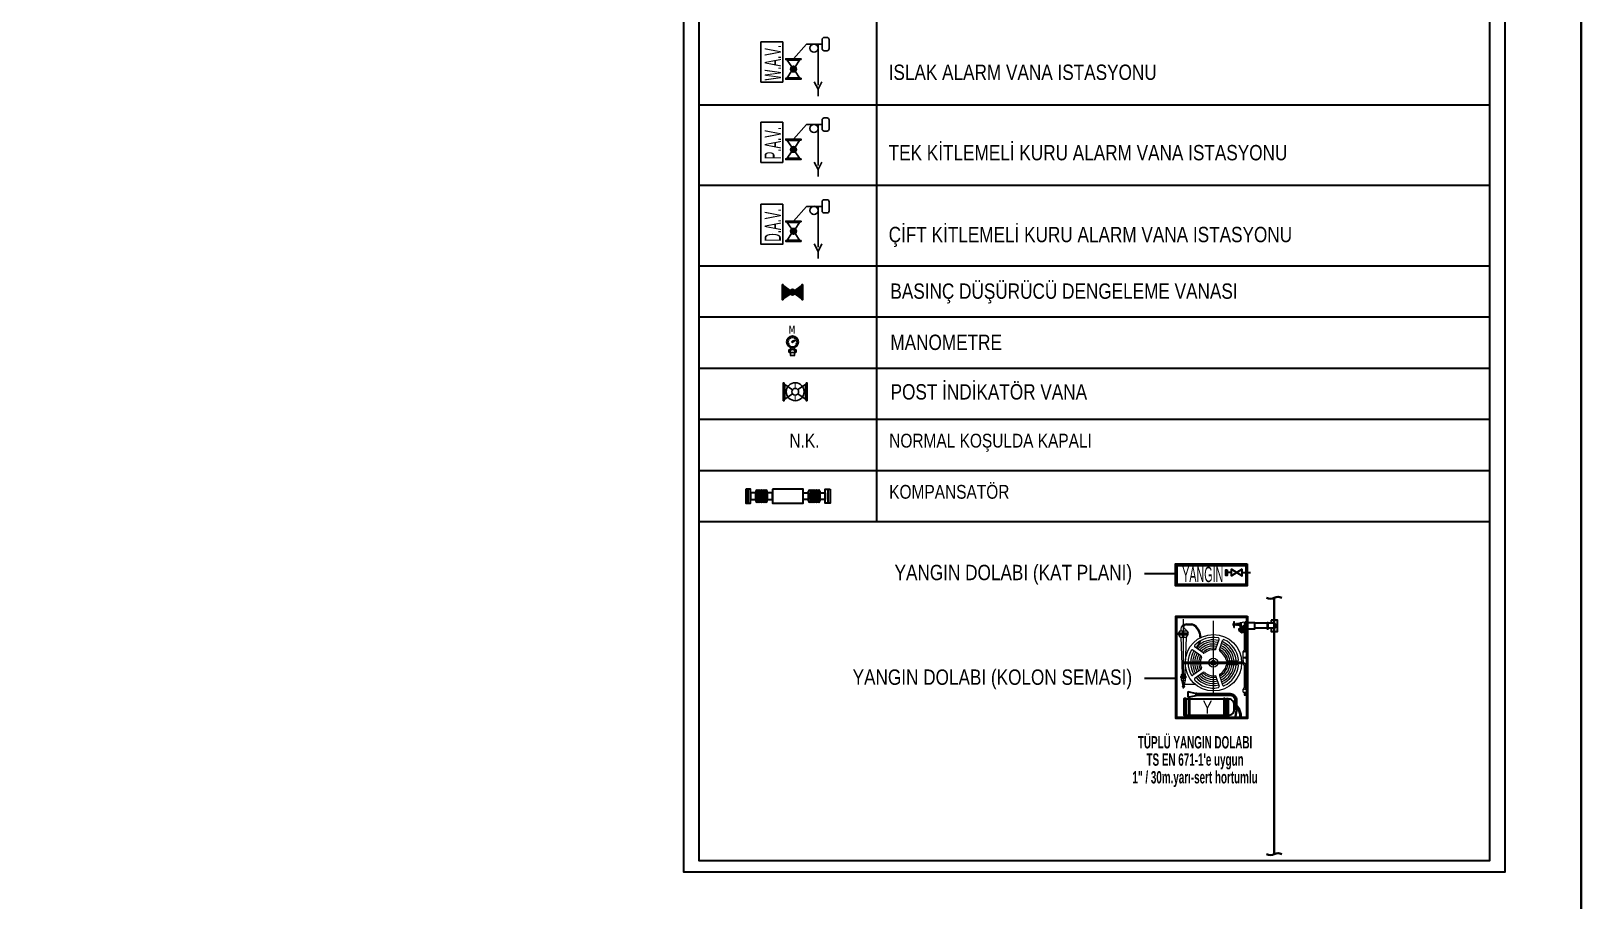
# Model space of a CAD drawing. Header units: centimetres. Extents: x 394264 to 551709, y 50011 to 59011.
# Drawn here: x 533301 to 536328, y 52152 to 53850 of the extents above; entities that cross this region are included whole.
import ezdxf
from ezdxf.enums import TextEntityAlignment as Align

# ---------------------------------------------------------------- set-up
doc = ezdxf.new("R2010")
doc.units = ezdxf.units.CM
doc.linetypes.add('DOT', pattern=[6.35, 0, -6.35])
doc.layers.get('0').update_dxf_attribs({"lineweight": 9})
for name, color, linetype, lineweight in [('-M-FIRE VALVE', 7, 'Continuous', 30), ('0-KRCN-YNG-BORU', 1, 'boruYLINE', 40), ('0-KRCN-YNG-KURESEL VANA', 4, 'Continuous', 25), ('0-KRCN-YNG-MANOMETRE', 122, 'Continuous', 25), ('0-KRCN-YNG-YANGINDOLABI', 171, 'Continuous', 35), ('0-KRCN-YNG-YAZI', 71, 'Continuous', 35), ('0-KRCN-YNGN-KÜRESEL VANA', 4, 'Continuous', 25), ('0-KRCN-Z-ANTET', 71, 'Continuous', 30), ('0-MEK-YNG-KURESEL VANA', 4, 'Continuous', 25), ('0-MEK-YNG-YANGINDOLABI', 171, 'Continuous', 35), ('3-ME-01', 26, 'boruYLINE', 35)]:
    doc.layers.add(name, color=color, linetype=linetype, lineweight=lineweight)
doc.layers.add('0-MEK-WIPEOUT', color=7, linetype='Continuous', lineweight=15, plot=False)
doc.styles.add('CAP', font='ARIALNB.TTF')
doc.styles.add('DERECE', font='tahoma.ttf', dxfattribs={"width": 0.8})
doc.styles.add('TROMANT', font='arial.ttf', dxfattribs={"width": 0.8})
doc.styles.add('YAZI', font='arial.ttf', dxfattribs={"width": 0.6, "height": 40})
doc.linetypes.add('boruYLINE', pattern='A,50,-0.8,["Y",CAP,S=7,R=0,X=0,Y=-3],-7', length=57.8)

# ---------------------------------------------------------------- blocks, each defined once
blk = doc.blocks.new('0-MEK-YANGIN-YANGIN DOLABI-KOLON')
at = {"layer": '0-MEK-YNG-YANGINDOLABI', "color": 120, "lineweight": 15}
for p, q in [((4, -14.4), (2.8, -16.4)), ((4, -14.4), (11, -14.4)), ((4.9, -12.9), (4.9, -14.4)), ((7.1, -16.4), (7.1, -14.4)), ((7.6, -70.6), (7.6, -3)), ((8.1, -16.4), (8.1, -14.4)), ((10.2, -13.7), (10.2, -14.4)), ((10.4, -7.5), (15.7, -7.5)), ((10.5, -8.5), (15.7, -8.5)), ((10.5, -8.5), (10.5, -8.5)), ((11, -14.4), (12.3, -16.4)), ((36.8, -76.2), (36.8, -4.7)), ((56.2, -9.1), (56.2, -7.3)), ((56.8, -7.3), (56.2, -7.3)), ((56.8, -9.1), (56.2, -9.1)), ((56.8, -11.2), (56.8, -5.2)), ((56.8, -5.2), (57.4, -5.2)), ((56.8, -9.1), (56.8, -7.3)), ((56.8, -11.2), (57.4, -11.2)), ((57.4, -11.2), (57.4, -5.2)), ((58, -7.3), (57.4, -7.3)), ((58, -9.1), (57.4, -9.1)), ((58, -9.1), (58, -7.3)), ((59.3, -7.8), (58, -7.8)), ((59.3, -8.7), (58, -8.7)), ((59.9, -7.3), (59.3, -7.3)), ((59.3, -9.1), (59.3, -7.3)), ((59.9, -9.1), (59.3, -9.1)), ((59.9, -9.1), (59.9, -7.3)), ((60.8, -7.6), (59.9, -7.6)), ((60.8, -8.9), (59.9, -8.9)), ((60.8, -9.1), (60.8, -7.3)), ((62, -7.3), (60.8, -7.3)), ((62, -9.1), (60.8, -9.1)), ((61.6, -12.3), (62, -11.9)), ((61.6, -12.3), (61.7, -12.3)), ((61.7, -12.3), (66, -16)), ((61.7, -13.9), (61.8, -12.7)), ((61.7, -13.9), (64.5, -16.2)), ((61.9, -14.3), (62, -14.2)), ((62, -6.9), (64.4, -6.9)), ((62, -9.5), (62, -6.9)), ((62, -9.5), (64.1, -9.5)), ((62, -11.9), (66.4, -15.5)), ((62.2, -11.6), (62.6, -11.2)), ((62.2, -11.6), (66.6, -15.3)), ((62.3, -12.1), (62.5, -11.8)), ((64, -10.7), (62.6, -11.2)), ((62.6, -11.2), (67, -14.8)), ((62.9, -10.1), (62.9, -6.3)), ((62.9, -6.3), (64.1, -6.3)), ((62.9, -10.1), (64.1, -10.1)), ((62.9, -14.9), (63.6, -14)), ((63.3, -15.3), (64.1, -14.4)), ((63.5, -10.1), (63.5, -6.3)), ((64, -10.7), (67.2, -13.4)), ((64.1, -10.1), (64.1, -6.3)), ((64.6, -12.8), (65.4, -11.9)), ((65.1, -13.2), (65.8, -12.3)), ((66, -9.2), (66, -12.3)), ((66, -9.2), (69, -9.2)), ((66.2, -15.3), (66.4, -15.1)), ((66.6, -15.3), (67, -14.8)), ((67, -6.6), (68, -6.6)), ((67, -6.6), (67, -9.2)), ((67.2, -13.4), (67, -14.8)), ((67, -13.7), (67, -33.2)), ((68, -6.6), (68, -9.2)), ((68, -13.7), (68, -33.2)), ((68.6, -6.9), (68.3, -6.9)), ((68.6, -14), (68.6, -4.9)), ((68.6, -4.9), (69, -4.9)), ((69, -14), (68.6, -14)), ((69, -4.9), (69, -14)), ((2.8, -16.4), (12.3, -16.4)), ((2.8, -18.4), (2.8, -16.4)), ((2.8, -17.4), (12.3, -17.4)), ((2.8, -18.4), (12.3, -18.4)), ((2.8, -18.4), (2.8, -18.4)), ((4.5, -20.4), (3.4, -18.8)), ((4.5, -20.4), (10.5, -20.4)), ((4.9, -20.4), (6.2, -56.5)), ((7.1, -20.4), (7.1, -18.4)), ((8.1, -20.4), (8.1, -18.4)), ((10.2, -20.4), (9, -56.5)), ((10.5, -20.4), (11.6, -18.8)), ((12.3, -18.4), (12.3, -16.4)), ((12.3, -18.4), (12.3, -18.4)), ((39.3, -31.9), (42.3, -22.7)), ((42.7, -32.9), (45.7, -23.8)), ((64.1, -16.1), (64.2, -16)), ((64.5, -16.2), (65.6, -15.9)), ((66, -16), (66.4, -15.5)), ((66, -16), (66, -16)), ((7.7, -44.7), (66, -44.7)), ((24.6, -38.8), (16.8, -33.1)), ((26.7, -36), (18.9, -30.3)), ((50.5, -43.7), (60.1, -43.7)), ((66, -43.5), (66, -34.6)), ((66, -43.5), (66, -46.6)), ((69, -34.6), (69, -46.6)), ((5.1, -60), (5.1, -59)), ((5.1, -59.5), (10.1, -59.5)), ((5.6, -58.5), (9.6, -58.5)), ((5.6, -60.5), (9.6, -60.5)), ((5.7, -57.5), (5.7, -57)), ((5.7, -57.5), (9.5, -57.5)), ((5.7, -57.5), (9.5, -57.5)), ((5.7, -58.5), (5.7, -57.5)), ((5.7, -58.5), (9.5, -58.5)), ((5.7, -62.5), (5.7, -60.5)), ((6.2, -56.5), (9, -56.5)), ((7.7, -46.2), (66, -46.2)), ((8.1, -45.5), (67.5, -45.5)), ((9.5, -57.5), (9.5, -57)), ((9.5, -58.5), (9.5, -57.5)), ((9.5, -62.5), (9.5, -60.5)), ((10.1, -60), (10.1, -59)), ((24.6, -52.1), (16.8, -57.8)), ((26.7, -55), (18.9, -60.6)), ((39, -58.1), (42.3, -68.3)), ((42.7, -58), (45.7, -67.2)), ((50.5, -47.2), (60.1, -47.2)), ((67, -48), (67, -69.9)), ((68, -48), (68, -69.9)), ((5.7, -62.5), (9.5, -62.5)), ((5.7, -62.5), (6.9, -67.5)), ((6.9, -67.5), (6.4, -68.8)), ((6.4, -68.8), (8.9, -68.8)), ((6.4, -68.8), (6.8, -69.5)), ((6.8, -69.5), (8.4, -69.5)), ((6.9, -67.5), (8.4, -67.5)), ((8.4, -67.5), (9.5, -62.5)), ((8.9, -68.8), (8.4, -67.5)), ((8.4, -69.5), (8.9, -68.8)), ((8.5, -66.4), (18.8, -66.4)), ((66, -74.4), (66, -71.3)), ((66, -74.4), (69, -74.4)), ((67, -74.4), (67, -77.2)), ((68, -74.4), (68, -77.2)), ((69, -74.4), (69, -71.3)), ((67, -77.2), (68, -77.2))]:
    blk.add_line(p, q, dxfattribs=at)
at = {"layer": '0-MEK-YNG-YANGINDOLABI', "linetype": 'Continuous'}
for p, q in [((69, -9.2), (69, -12.3)), ((89.2, -6.9), (77.4, -6.9)), ((89.2, -11.9), (77.4, -11.9)), ((96, -6.9), (90.2, -6.9)), ((96, -11.9), (90.2, -11.9)), ((11.7, -73.7), (11.7, -79.2)), ((11.7, -73.7), (20.1, -75.5)), ((20.1, -75.5), (20.1, -77.4)), ((11.7, -79.2), (20.1, -77.4)), ((57.1, -90), (57.1, -87.8)), ((57.1, -87.8), (59.5, -87.8)), ((59.5, -90), (57.1, -90)), ((59.4, -87.5), (57.9, -87.5)), ((59.5, -87.8), (59.5, -90))]:
    blk.add_line(p, q, dxfattribs=at)
for points in [[(70, 0), (70, -100), (0, -100), (0, 0)], [(69, -1), (69, -99), (1, -99), (1, -1)], [(70, -6.5), (70, -12.3), (77.4, -12.3), (77.4, -6.5)], [(89.2, -6.5), (89.2, -12.4), (90.2, -12.4), (90.2, -6.5)], [(20.6, -75.4), (20.6, -77.5), (20.1, -77.5), (20.1, -75.4)], [(10.2, -80.5), (8.4, -80.5), (8.4, -97.1), (10.2, -97.1)]]:
    blk.add_lwpolyline(points, close=True, dxfattribs=at)
for points in [[(93.2, -11.9), (93.2, -14.9), (99.3, -14.9), (99.3, -3.8), (93.2, -3.8)], [(93.2, -3.8), (93.2, -6.9)], [(8.4, -80.8), (8.1, -80.8), (8.1, -96.8), (8.4, -96.8)], [(57.1, -86.8), (57.9, -86.8), (57.9, -87.8)], [(57.1, -91), (57.9, -91), (57.9, -90)], [(58.7, -88.4), (58.2, -88.9), (58.2, -89.6)], [(61.6, -91.5), (59.5, -90)]]:
    blk.add_lwpolyline(points, dxfattribs=at)
for points in [[(10.2, -96.6), (52.1, -96.6, 0.414214), (57.1, -91.6), (57.1, -86.2, 0.414214), (52.1, -81.1), (10.2, -81.1)], [(20.6, -75.7), (53.1, -75.7, -0.414214), (59.4, -82), (59.4, -87.8)], [(20.6, -77.2), (53.1, -77.2, -0.414214), (57.9, -82), (57.9, -87.8)], [(59.5, -90), (58.2, -97.6, 0.414214), (58.3, -97.7), (58.6, -97.8, 0.414214), (58.7, -97.7), (60, -90.4)], [(59.5, -87.8), (60.3, -87.8), (61.8, -89.8), (63.6, -95.7), (63.6, -97.7, -0.414214), (63.4, -97.8), (63.1, -97.8, -0.414214), (62.9, -97.7), (62.9, -95.8), (61.6, -91.5)]]:
    blk.add_lwpolyline(points, format="xyb", dxfattribs=at)
for points in [[(12.6, -80.5), (12.6, -97.2, 0.414214), (12.7, -97.4), (13.6, -97.4, 0.414214), (13.7, -97.2), (13.7, -80.5, 0.414214), (13.6, -80.4), (12.7, -80.4, 0.414214)], [(47, -80.5), (47, -97.2, 0.414214), (47.1, -97.4), (48, -97.4, 0.414214), (48.1, -97.2), (48.1, -80.5, 0.414214), (48, -80.4), (47.1, -80.4, 0.414214)], [(51.1, -80.5), (51.1, -97.2, -0.414214), (51, -97.4), (50.1, -97.4, -0.414214), (50, -97.2), (50, -80.5, -0.414214), (50.1, -80.4), (51, -80.4, -0.414214)]]:
    blk.add_lwpolyline(points, format="xyb", close=True, dxfattribs=at)
at = {"layer": '0-MEK-YNG-YANGINDOLABI', "color": 120, "lineweight": 15}
for centre, radius in [((66.8, -12.2), 0.411), ((68.2, -12.2), 0.411), ((36.8, -45.5), 27.6), ((36.8, -45.5), 4.32), ((36.8, -45.5), 2.32), ((66.8, -34.7), 0.411), ((67.5, -40.6), 0.873), ((68.2, -34.7), 0.411), ((66.8, -46.5), 0.411), ((68.2, -46.5), 0.411), ((66.8, -71.4), 0.411), ((68.2, -71.4), 0.411)]:
    blk.add_circle(centre, radius, dxfattribs=at)
at = {"layer": '0-MEK-YNG-YANGINDOLABI', "linetype": 'Continuous'}
blk.add_circle((58.2, -88.9), 0.678, dxfattribs=at)
at = {"layer": '0-MEK-YNG-YANGINDOLABI', "color": 120, "lineweight": 15}
for centre, radius, start, end in [((10.9, -13.6), 6.08, 94.6872, 173.1889), ((9.6, -10.7), 1.9, 109.4198, 267.2255), ((10.9, -13.6), 5.08, 94.9378, 112.2818), ((8.9, -13.7), 1.25, 0, 59.2322), ((15.1, -13.3), 5.82, 46.5755, 84.4563), ((15.1, -13.3), 4.82, 46.5755, 83.9075), ((8.8, -21.3), 15, 0.5337, 50.0289), ((8.8, -21.3), 16, 2.2994, 49.924), ((61.4, -12.7), 0.45, 353.7817, 50.3286), ((63.8, -10.4), 1.01, 315.5102, 70.5999), ((66.3, -8.4), 2.46, 37.3844, 142.4704), ((65.8, -11.2), 1.46, 28.0669, 107.0966), ((67.5, -12.3), 1.5, 180, 0), ((71.8, -14), 5.28, 127.9975, 168.8678), ((2.8, -19.2), 0.75, 33.4531, 90), ((12.3, -19.2), 0.75, 90, 146.5469), ((19.6, -29.3), 1.25, 136.6885, 234), ((36.8, -45.5), 24.8, 79.3115, 136.6885), ((36.8, -45.5), 22.3, 136.272, 139.5037), ((8.8, -20.8), 15, 322.0085, 345.3974), ((8.8, -20.8), 16, 321.8236, 348.9761), ((36.8, -45.5), 20.3, 76.9398, 139.0602), ((36.8, -45.5), 18.3, 77.4806, 138.5194), ((36.8, -45.5), 22.3, 76.4963, 127.2679), ((36.8, -45.5), 16.3, 78.1545, 137.8455), ((41.1, -22.3), 1.25, 342, 79.3115), ((36.8, -45.5), 18.3, 5.4806, 66.5194), ((36.8, -45.5), 20.3, 4.9398, 67.0602), ((36.8, -45.5), 22.3, 4.4963, 67.5037), ((46.8, -24.2), 1.25, 64.6885, 162), ((36.8, -45.5), 24.8, 7.3115, 64.6885), ((65.7, -16.3), 0.45, 50.3286, 106.8755), ((36.8, -45.5), 24.8, 151.3115, 208.6885), ((36.8, -45.5), 22.3, 148.4963, 211.5037), ((16.1, -34.2), 1.25, 54, 151.3115), ((36.8, -45.5), 20.3, 148.9398, 211.0602), ((36.8, -45.5), 18.3, 149.4806, 210.5194), ((36.8, -45.5), 16.3, 150.1545, 209.8455), ((36.8, -45.5), 14.3, 151.018, 208.982), ((36.8, -45.5), 12.8, 156.3084, 203.6916), ((23.9, -39.8), 1.25, 336.3084, 54), ((36.8, -45.5), 14.3, 79.018, 136.982), ((27.4, -35), 1.25, 234, 311.6916), ((36.8, -45.5), 12.8, 84.3084, 131.6916), ((38.2, -31.5), 1.25, 264.3084, 342), ((43.9, -33.3), 1.25, 162, 239.6916), ((36.8, -45.5), 14.3, 7.018, 64.982), ((36.8, -45.5), 12.8, 12.3084, 59.6916), ((36.8, -45.5), 16.3, 6.1545, 65.8455), ((50.5, -42.5), 1.25, 192.3084, 270), ((60.1, -42.5), 1.25, 270, 7.3115), ((67.5, -34.6), 1.5, 0, 180), ((5.6, -59), 0.5, 90, 180), ((5.6, -60), 0.5, 180, 270), ((6.2, -57), 0.5, 90, 180), ((9, -57), 0.5, 0, 90), ((9.6, -59), 0.5, 0, 90), ((9.6, -60), 0.5, 270, 0), ((16.1, -56.8), 1.25, 208.6885, 306), ((36.8, -45.5), 22.3, 220.4963, 283.5037), ((36.8, -45.5), 20.3, 220.9398, 283.0602), ((36.8, -45.5), 18.3, 221.4806, 282.5194), ((23.9, -51.1), 1.25, 306, 23.6916), ((36.8, -45.5), 16.3, 222.1545, 281.8455), ((36.8, -45.5), 14.3, 223.018, 280.982), ((27.4, -56), 1.25, 48.3084, 126), ((36.8, -45.5), 12.8, 228.3084, 280.1562), ((43.9, -57.6), 1.25, 120.3084, 198), ((36.8, -45.5), 14.3, 295.018, 352.982), ((36.8, -45.5), 12.8, 300.3084, 347.6916), ((36.8, -45.5), 16.3, 294.1545, 353.8455), ((36.8, -45.5), 18.3, 293.4806, 354.5194), ((36.8, -45.5), 20.3, 292.9398, 355.0602), ((36.8, -45.5), 22.3, 292.4963, 355.5037), ((36.8, -45.5), 24.8, 295.3115, 352.6885), ((50.5, -48.5), 1.25, 90, 167.6916), ((60.1, -48.5), 1.25, 352.6885, 90), ((67.5, -46.6), 1.5, 180, 0), ((19.6, -61.6), 1.25, 126, 223.3115), ((36.8, -45.5), 24.8, 223.3115, 280.6885), ((41.1, -68.6), 1.25, 280.6885, 18), ((46.8, -66.8), 1.25, 198, 295.3115), ((67.5, -71.3), 1.5, 0, 180)]:
    blk.add_arc(centre, radius, start, end, dxfattribs=at)
at = {"layer": '0-MEK-YNG-YANGINDOLABI', "linetype": 'Continuous'}
blk.add_arc((95.6, -9.4), 2.53, 278.6874, 81.3126, dxfattribs=at)
at = {"layer": '0-MEK-YNG-YANGINDOLABI', "color": 200}
for s, height, style, width, p in [('Y', 12.6, 'TROMANT', 0.8, (31, -88.9)), ('TÜPLÜ YANGIN DOLABI', 12, 'CAP', 0.7, (18.9, -121.9)), ("TS EN 671-1'e uygun", 12, 'CAP', 0.7, (18.9, -141.9)), ('1" / 30m.yarı-sert hortumlu', 12, 'CAP', 0.7, (18.9, -158.9))]:
    blk.add_text(s, height=height, dxfattribs=dict(at, style=style, width=width)).set_placement(p, align=Align.MIDDLE)
blk = doc.blocks.new('*U181')
at = {"layer": '0-KRCN-YNG-YANGINDOLABI', "color": 120}
for p, q in [((0, -4.5), (70, -4.5)), ((1.5, -23), (1.5, -4.5)), ((54.6, -11.5), (50.5, -11.5)), ((68.5, -4.5), (68.5, -23)), ((68.5, -23), (1.5, -23))]:
    blk.add_line(p, q, dxfattribs=at)
at = {"layer": '0-KRCN-YNG-YANGINDOLABI', "linetype": 'Continuous'}
blk.add_line((73.3, -11.6), (65.2, -11.6), dxfattribs=at)
blk.add_lwpolyline([(70, -3), (70, -24.5), (0, -24.5), (0, -3)], close=True, dxfattribs=at)
at = {"layer": '0-KRCN-YNG-YANGINDOLABI', "color": 120}
blk.add_lwpolyline([(50.5, -8.7), (50.5, -14.2), (48.9, -14.2), (48.9, -8.7)], close=True, dxfattribs=at)
blk.add_lwpolyline([(65.1, -8.2), (54.6, -14.6), (54.6, -8.3), (65.1, -14.6), (65.1, -8.2)], dxfattribs=at)
at = {"layer": '0-KRCN-YNG-YANGINDOLABI', "color": 200, "style": 'YAZI', "width": 0.5}
blk.add_text('YANGIN', height=15, dxfattribs=at).set_placement((26.5, -13.3), align=Align.MIDDLE)
blk = doc.blocks.new('YANGIN-ISLAK ALARM VANASI')
at = {"layer": '0-KRCN-YNG-KURESEL VANA'}
blk.add_hatch(color=256, dxfattribs=at).paths.add_polyline_path([(0, 1.42, 1), (0, -1.42, 1)])
for p, q in [((-0.01, 5.03), (6.34, 12.19)), ((6.34, 12.19), (12, 12.19)), ((12, 12.19), (12, -7.82)), ((12, 12.19), (14, 12.19)), ((-3.05, 4.3), (-0.85, 1.14)), ((-3.05, 4.3), (3.02, 4.3)), ((0.85, 1.14), (3.02, 4.3)), ((-3.05, -4.24), (-0.88, -1.12)), ((-3.05, -4.24), (3.02, -4.24)), ((0.88, -1.12), (3.02, -4.24)), ((10.14, -6.18), (12, -9.82)), ((13.86, -6.18), (12, -9.82)), ((12, -9.82), (12, -13.26))]:
    blk.add_line(p, q, dxfattribs=at)
blk.add_lwpolyline([(15, 15.42), (16.4, 15.42, -0.414214), (17.4, 14.42), (17.4, 9.96, -0.414214), (16.4, 8.96), (15, 8.96, -0.414214), (14, 9.96), (14, 14.42, -0.414214)], format="xyb", close=True, dxfattribs=at)
for points in [[(-15.88, 13.26), (-5.18, 13.26), (-5.18, -6.35), (-15.88, -6.35)], [(3.74, 4.58), (3.74, 5.03), (-3.76, 5.03), (-3.76, 4.58)], [(3.74, -4.53), (3.74, -4.97), (-3.76, -4.97), (-3.76, -4.53)]]:
    blk.add_lwpolyline(points, close=True, dxfattribs=at)
for centre, radius in [((10.04, 10.2), 2), ((0, 0), 1.42)]:
    blk.add_circle(centre, radius, dxfattribs=at)
at = {"layer": '0-KRCN-YNG-KURESEL VANA', "style": 'TROMANT', "width": 0.5}
blk.add_text('W.A.V.', height=8, rotation=90, dxfattribs=at).set_placement((-10.1, 3.09, -311.11), align=Align.MIDDLE)
blk = doc.blocks.new('YANGIN-BASINÇ DÜŞÜRÜCÜ')
at = {"layer": '0-KRCN-YNGN-KÜRESEL VANA'}
h = blk.add_hatch(color=256, dxfattribs=at)
h.paths.add_polyline_path([(-3.05, -9.27), (3.03, -9.27), (0.89, -6.15, -0.345414), (-0.87, -6.15)])
h.paths.add_polyline_path([(0.86, -3.89), (3.03, -0.73), (-3.05, -0.73), (-0.84, -3.89, -0.331952)])
blk.add_hatch(color=256, dxfattribs=at).paths.add_polyline_path([(0.01, -3.61, 1), (0.01, -6.45, 1)])
for p, q in [((-3.05, -0.73), (-0.84, -3.89)), ((-3.05, -0.73), (3.03, -0.73)), ((-3.05, -9.27), (-0.87, -6.15)), ((0.86, -3.89), (3.03, -0.73)), ((0.89, -6.15), (3.03, -9.27)), ((-3.05, -9.27), (3.03, -9.27))]:
    blk.add_line(p, q, dxfattribs=at)
for points in [[(3.75, -0.45), (3.75, 0), (-3.75, 0), (-3.75, -0.45)], [(3.75, -9.55), (3.75, -10), (-3.75, -10), (-3.75, -9.55)]]:
    blk.add_lwpolyline(points, close=True, dxfattribs=at)
blk.add_circle((0.01, -5.03), 1.42, dxfattribs=at)
blk = doc.blocks.new('G$CF1021D0B')
at = {"color": 4}
blk.add_wipeout([(-17.2, -12.2), (-18.3, -15), (-20.1, -15), (-20.1, 15), (-18.3, 15), (-17.2, 12.1), (-12.2, 8.7), (-11.1, 10.1), (-10.1, 11.1), (-8.7, 12.2), (-7.5, 13), (-5.6, 13.9), (-4, 14.5), (-2.2, 14.8), (0, 15), (0.5, 15), (2.4, 14.8), (3.6, 14.6), (5, 14.2), (7, 13.3), (8.1, 12.7), (9.4, 11.7), (10.7, 10.5), (11.5, 9.6), (12.2, 8.8), (17, 12.1), (18.1, 15), (19.9, 15), (19.9, -15), (18.1, -15), (17, -12.2), (15.7, -11.3), (12.1, -8.8), (11.7, -9.4), (11, -10.2), (10.5, -10.7), (9.6, -11.5), (8.8, -12.1), (8.2, -12.6), (7.1, -13.2), (6.4, -13.6), (5.7, -13.9), (4.6, -14.3), (2.9, -14.7), (1.3, -14.9), (0, -15), (0, -15), (-1.8, -14.9), (-3.6, -14.6), (-4.4, -14.3), (-5.6, -13.9), (-6.4, -13.6), (-7.5, -13), (-9, -12), (-10.3, -10.9), (-11.2, -9.9), (-11.7, -9.3), (-12.2, -8.7)], dxfattribs=at).dxf.layer = '0-MEK-WIPEOUT'
at = {"layer": '0-MEK-YNG-KURESEL VANA'}
for p, q in [((-4.6, 3.4), (-17.2, 12.1)), ((-17.2, -12.2), (-17.2, 12.1)), ((4.5, 3.5), (17, 12.1)), ((17, -12.2), (17, 12.1)), ((-17.2, -12.2), (-4.6, -3.4)), ((17, -12.2), (4.5, -3.5))]:
    blk.add_line(p, q, dxfattribs=at)
for points in [[(-18.3, 15), (-20.1, 15), (-20.1, -15), (-18.3, -15)], [(18.1, 15), (19.9, 15), (19.9, -15), (18.1, -15)]]:
    blk.add_lwpolyline(points, close=True, dxfattribs=at)
at = {"layer": '0-MEK-YNG-KURESEL VANA', "const_width": 2}
for points in [[(0, 5.7), (0, 15)], [(0, -15), (0, -5.7)]]:
    blk.add_lwpolyline(points, dxfattribs=at)
at = {"layer": '0-MEK-YNG-KURESEL VANA'}
for radius in [15, 5.68]:
    blk.add_circle((0, 0), radius, dxfattribs=at)
blk = doc.blocks.new('*U174')
at = {"color": 255, "linetype": 'DOT', "ltscale": 500}
blk.add_wipeout([(-55.4, 9.7), (-55.4, -9.7), (55.4, -9.7), (55.4, 9.7)], dxfattribs=at)
for p, q in [((-51.9, -9.2), (-51.9, 9.2)), ((51.9, -9.2), (51.9, 9.2))]:
    blk.add_line(p, q)
at = {"color": 8}
for p, q in [((-41.8, -6.4), (-41.8, 6.4)), ((-38.9, 6.4), (-38.9, -6.4)), ((-38.9, -6.4), (-38.9, 6.4)), ((-35.9, 6.4), (-35.9, -6.4)), ((-35.9, -6.4), (-35.9, 6.4)), ((-32.9, 6.4), (-32.9, -6.4)), ((-32.9, -6.4), (-32.9, 6.4)), ((-29.9, 6.4), (-29.9, -6.4)), ((-29.9, -6.4), (-29.9, 6.4)), ((-27, 6.4), (-27, -6.4)), ((27, 6.4), (27, -6.4)), ((29.9, 6.4), (29.9, -6.4)), ((29.9, -6.4), (29.9, 6.4)), ((32.9, 6.4), (32.9, -6.4)), ((32.9, -6.4), (32.9, 6.4)), ((35.9, 6.4), (35.9, -6.4)), ((35.9, -6.4), (35.9, 6.4)), ((38.9, 6.4), (38.9, -6.4)), ((38.9, -6.4), (38.9, 6.4)), ((41.8, -6.4), (41.8, 6.4))]:
    blk.add_line(p, q, dxfattribs=at)
for points in [[(-54.9, -9.2), (-54.9, 9.2), (-48.8, 9.2), (-48.8, -9.2)], [(-48.8, -4.4), (-48.8, 4.4), (-41.8, 4.4), (-41.8, -4.4)], [(-27, -4.4), (-27, 4.4), (-20, 4.4), (-20, -4.4)], [(20, -9.2), (20, 9.2), (-20, 9.2), (-20, -9.2)], [(27, -4.4), (27, 4.4), (20, 4.4), (20, -4.4)], [(48.8, -4.4), (48.8, 4.4), (41.8, 4.4), (41.8, -4.4)], [(54.9, -9.2), (54.9, 9.2), (48.8, 9.2), (48.8, -9.2)]]:
    blk.add_lwpolyline(points, close=True)
for centre, start, end in [((-40.3, 6.4), 0, 180), ((-37.4, 6.4), 0, 180), ((-34.4, 6.4), 0, 180), ((-31.4, 6.4), 0, 180), ((-28.5, 6.4), 0, 180), ((28.5, 6.4), 0, 180), ((31.4, 6.4), 0, 180), ((34.4, 6.4), 0, 180), ((37.4, 6.4), 0, 180), ((40.3, 6.4), 0, 180), ((-40.3, -6.4), 180, 0), ((-37.4, -6.4), 180, 0), ((-34.4, -6.4), 180, 0), ((-31.4, -6.4), 180, 0), ((-28.5, -6.4), 180, 0), ((28.5, -6.4), 180, 0), ((31.4, -6.4), 180, 0), ((34.4, -6.4), 180, 0), ((37.4, -6.4), 180, 0), ((40.3, -6.4), 180, 0)]:
    blk.add_arc(centre, 1.49, start, end, dxfattribs=at)

msp = doc.modelspace()

# ---------------------------------------------------------------- hatches: boundary and pattern name
at = {"layer": '0-KRCN-YNG-KURESEL VANA'}
for points in [[(534790.2, 53624.2, 1), (534790.2, 53612.8, 1)], [(534790.2, 53464.2, 1), (534790.2, 53452.8, 1)]]:
    msp.add_hatch(color=256, dxfattribs=at).paths.add_polyline_path(points)

# ---------------------------------------------------------------- linework, layer by layer
at = {"layer": '0-KRCN-YNG-BORU', "ltscale": 2}
msp.add_line((535729.2, 52241.5), (535729.2, 52742.4), dxfattribs=at)
at = {"layer": '0-KRCN-YNG-BORU'}
for centre, start, end in [((535721.8, 52755.7), 240.7909, 299.2091), ((535736.6, 52729.1), 60.7909, 119.2091), ((535721.8, 52254.8), 240.7909, 299.2091), ((535736.6, 52228.2), 60.7909, 119.2091)]:
    msp.add_arc(centre, 15.2, start, end, dxfattribs=at)
at = {"layer": '0-KRCN-YNG-KURESEL VANA'}
for p, q in [((534790.2, 53638.6), (534815.6, 53667.2)), ((534815.6, 53667.2), (534838.2, 53667.2)), ((534838.2, 53667.2), (534838.2, 53587.2)), ((534838.2, 53667.2), (534846.2, 53667.2)), ((534778, 53635.7), (534786.8, 53623)), ((534778, 53635.7), (534802.3, 53635.7)), ((534778, 53601.5), (534786.7, 53614)), ((534793.6, 53623), (534802.3, 53635.7)), ((534793.7, 53614), (534802.3, 53601.5)), ((534778, 53601.5), (534802.3, 53601.5)), ((534830.8, 53593.8), (534838.2, 53579.2)), ((534845.7, 53593.8), (534838.2, 53579.2)), ((534838.2, 53579.2), (534838.2, 53565.4)), ((534790.2, 53478.6), (534815.6, 53507.2)), ((534815.6, 53507.2), (534838.2, 53507.2)), ((534838.2, 53507.2), (534838.2, 53427.2)), ((534838.2, 53507.2), (534846.2, 53507.2)), ((534778, 53475.7), (534786.8, 53463)), ((534778, 53475.7), (534802.3, 53475.7)), ((534793.6, 53463), (534802.3, 53475.7)), ((534778, 53441.5), (534786.7, 53454)), ((534778, 53441.5), (534802.3, 53441.5)), ((534793.7, 53454), (534802.3, 53441.5)), ((534830.8, 53433.8), (534838.2, 53419.2)), ((534845.7, 53433.8), (534838.2, 53419.2)), ((534838.2, 53419.2), (534838.2, 53405.5))]:
    msp.add_line(p, q, dxfattribs=at)
for points in [[(534850.2, 53680.2), (534855.8, 53680.2, -0.414214), (534859.8, 53676.2), (534859.8, 53658.3, -0.414214), (534855.8, 53654.3), (534850.2, 53654.3, -0.414214), (534846.2, 53658.3), (534846.2, 53676.2, -0.414214)], [(534850.2, 53520.2), (534855.8, 53520.2, -0.414214), (534859.8, 53516.2), (534859.8, 53498.3, -0.414214), (534855.8, 53494.3), (534850.2, 53494.3, -0.414214), (534846.2, 53498.3), (534846.2, 53516.2, -0.414214)]]:
    msp.add_lwpolyline(points, format="xyb", close=True, dxfattribs=at)
for points in [[(534726.7, 53671.5), (534769.5, 53671.5), (534769.5, 53593.1), (534726.7, 53593.1)], [(534805.2, 53636.8), (534805.2, 53638.6), (534775.2, 53638.6), (534775.2, 53636.8)], [(534805.2, 53600.4), (534805.2, 53598.6), (534775.2, 53598.6), (534775.2, 53600.4)], [(534726.7, 53511.5), (534769.5, 53511.5), (534769.5, 53433.1), (534726.7, 53433.1)], [(534805.2, 53476.8), (534805.2, 53478.6), (534775.2, 53478.6), (534775.2, 53476.8)], [(534805.2, 53440.4), (534805.2, 53438.6), (534775.2, 53438.6), (534775.2, 53440.4)]]:
    msp.add_lwpolyline(points, close=True, dxfattribs=at)
for centre, radius in [((534830.4, 53659.3), 8), ((534790.2, 53618.5), 5.68), ((534830.4, 53499.3), 8), ((534790.2, 53458.5), 5.68)]:
    msp.add_circle(centre, radius, dxfattribs=at)
at = {"layer": '0-KRCN-YNG-MANOMETRE'}
for p, q in [((534784, 53250.2), (534784.9, 53248.6)), ((534788.4, 53249.5), (534788.4, 53251.4)), ((534791.9, 53248.6), (534792.9, 53250.2)), ((534779.5, 53242.5), (534781.4, 53242.5)), ((534780.7, 53247), (534782.4, 53246)), ((534780.7, 53238.1), (534782.3, 53239)), ((534781.1, 53226.7), (534782.2, 53227.4)), ((534781.1, 53222.2), (534781.1, 53226.7)), ((534781.1, 53222.2), (534782.2, 53221.5)), ((534782.2, 53227.4), (534794.6, 53227.4)), ((534782.2, 53221.5), (534794.6, 53221.5)), ((534782.2, 53221.5), (534794.6, 53221.5)), ((534784.1, 53222.2), (534784.1, 53226.7)), ((534784.6, 53221.5), (534792.3, 53221.5)), ((534784.6, 53215.8), (534784.6, 53221.5)), ((534785.3, 53227.4), (534785.3, 53231.4)), ((534788, 53243.6), (534795.4, 53246.6)), ((534789.1, 53241.6), (534795.4, 53246.6)), ((534791.5, 53227.4), (534791.5, 53231.4)), ((534792.3, 53215.8), (534792.3, 53221.5)), ((534792.7, 53222.2), (534792.7, 53226.7)), ((534794.5, 53246), (534796.1, 53246.9)), ((534794.5, 53239), (534796.1, 53238.1)), ((534794.6, 53227.4), (534795.7, 53226.7)), ((534794.6, 53221.5), (534795.7, 53222.2)), ((534795.4, 53242.5), (534797.3, 53242.5)), ((534795.7, 53222.2), (534795.7, 53226.7)), ((534783.7, 53215.8), (534793.1, 53215.8))]:
    msp.add_line(p, q, dxfattribs=at)
for radius in [11.5, 9.67, 0.534]:
    msp.add_circle((534788.4, 53242.5), radius, dxfattribs=at)
for centre, radius, start, end in [((534782.6, 53225.3), 2.05, 43.0209, 103.0209), ((534782.6, 53223.6), 2.05, 256.9791, 316.9791), ((534788.4, 53212.7), 14.6, 72.8375, 107.1625), ((534788.4, 53236.2), 14.6, 252.8375, 287.1625), ((534788.4, 53242.5), 1.18, 109.9005, 310.0995), ((534794.2, 53225.3), 2.05, 76.9791, 136.9791), ((534794.2, 53223.6), 2.05, 223.0209, 283.0209)]:
    msp.add_arc(centre, radius, start, end, dxfattribs=at)
at = {"layer": '0-KRCN-YNG-YAZI'}
for p, q in [((534953, 52891.3), (534953, 55423)), ((534606.1, 53705.5), (536149.7, 53705.5)), ((534606.1, 53548.4), (536149.7, 53548.4)), ((534606.1, 53391.3), (536149.7, 53391.3)), ((534606.1, 53291.3), (536149.7, 53291.3)), ((534606.1, 53191.3), (536149.7, 53191.3)), ((534606.1, 53091.3), (536149.7, 53091.3)), ((534606.1, 52991.3), (536149.7, 52991.3)), ((534606.1, 52891.3), (536149.7, 52891.3))]:
    msp.add_line(p, q, dxfattribs=at)
at = {"layer": '0-KRCN-YNG-YAZI', "color": 61}
for p, q in [((535475.6, 52790.1), (535536.8, 52790.1)), ((535475.6, 52585.5), (535536.8, 52585.5))]:
    msp.add_line(p, q, dxfattribs=at)
at = {"layer": '0-KRCN-YNG-YAZI'}
for points in [[(536179.7, 55453), (536179.7, 52206.3), (534576.1, 52206.3), (534576.1, 55453)], [(536149.7, 55423), (536149.7, 52228.4), (534606.1, 52228.4), (534606.1, 55423)]]:
    msp.add_lwpolyline(points, close=True, dxfattribs=at)
at = {"layer": '0-KRCN-Z-ANTET'}
msp.add_lwpolyline([(503064.1, 50111.3), (536328.4, 50111.3), (536328.4, 58911.3), (503064.1, 58911.3)], close=True, dxfattribs=at)
msp.add_lwpolyline([(536328.4, 58911.3), (536328.4, 50111.3)], dxfattribs=at)

# ---------------------------------------------------------------- block references
at = {"layer": '0-KRCN-YNG-BORU', "ltscale": 2}
for name, p, xscale, yscale, zscale in [('YANGIN-ISLAK ALARM VANASI', (534790.2, 53775.6), 4, 4, 4), ('0-MEK-YANGIN-YANGIN DOLABI-KOLON', (535536.8, 52706.5), 2, 2, 2)]:
    msp.add_blockref(name, p, dxfattribs=dict(at, xscale=xscale, yscale=yscale, zscale=zscale))
at = {"layer": '0-KRCN-YNG-BORU', "ltscale": 2, "xscale": 4, "yscale": 4, "zscale": 4, "rotation": 270}
msp.add_blockref('YANGIN-BASINÇ DÜŞÜRÜCÜ', (534808.3, 53339.5), dxfattribs=at)
at = {"layer": '0-KRCN-YNG-YANGINDOLABI', "ltscale": 3, "xscale": 2, "yscale": 2, "zscale": 2}
msp.add_blockref('*U181', (535536.6, 52814.6), dxfattribs=at)

# ---------------------------------------------------------------- texts
at = {"layer": '0-KRCN-YNG-KURESEL VANA', "style": 'TROMANT', "width": 0.5}
for s, p in [('P.A.V.', (534749.8, 53630.8, -1244.4)), ('D.A.V.', (534749.8, 53470.8, -1244.4))]:
    msp.add_text(s, height=32, rotation=90, dxfattribs=at).set_placement(p, align=Align.MIDDLE)
at = {"layer": '0-KRCN-YNG-MANOMETRE', "style": 'DERECE', "width": 0.8}
msp.add_text('M', height=15.6, dxfattribs=at).set_placement((534787.4, 53258.7, -1277.9), align=Align.CENTER)
at = {"layer": '0-KRCN-YNG-YAZI', "color": 61, "style": 'YAZI', "width": 0.8}
for s, height, p in [('ISLAK ALARM VANA ISTASYONU', 30, (534976.2, 53754.3)), ('TEK KİTLEMELİ KURU ALARM VANA ISTASYONU', 30, (534976.2, 53597.2)), ('ÇİFT KİTLEMELİ KURU ALARM VANA ISTASYONU', 30, (534976.2, 53437.2)), ('BASINÇ DÜŞÜRÜCÜ DENGELEME VANASI', 30, (534979.6, 53326.6)), ('MANOMETRE', 30, (534979.5, 53226.6)), ('POST İNDİKATÖR VANA', 30, (534980, 53129.8)), ('N.K.', 27, (534782.4, 53035.9)), ('NORMAL KOŞULDA KAPALI', 27, (534977.3, 53035.9)), ('KOMPANSATÖR', 27, (534977.3, 52935.9))]:
    msp.add_text(s, height=height, dxfattribs=at).set_placement(p)
for s, p in [('YANGIN DOLABI (KAT PLANI)', (535451.6, 52776.8)), ('YANGIN DOLABI (KOLON SEMASI)', (535451.6, 52572.3))]:
    msp.add_text(s, height=30, dxfattribs=at).set_placement(p, align=Align.RIGHT)

# ---------------------------------------------------------------- next in the draw order: block references
at = {"layer": '-M-FIRE VALVE', "xscale": 1.5, "yscale": 1.5, "zscale": 1.5, "rotation": 180}
msp.add_blockref('*U174', (534779.3, 52941.1), dxfattribs=at)
at = {"layer": '3-ME-01', "xscale": 1.166666666666667, "yscale": 1.166666666666667, "zscale": 1.166666666666667}
msp.add_blockref('G$CF1021D0B', (534793.7, 53145, -3.8), dxfattribs=at)

doc.saveas('drawing.dxf')
